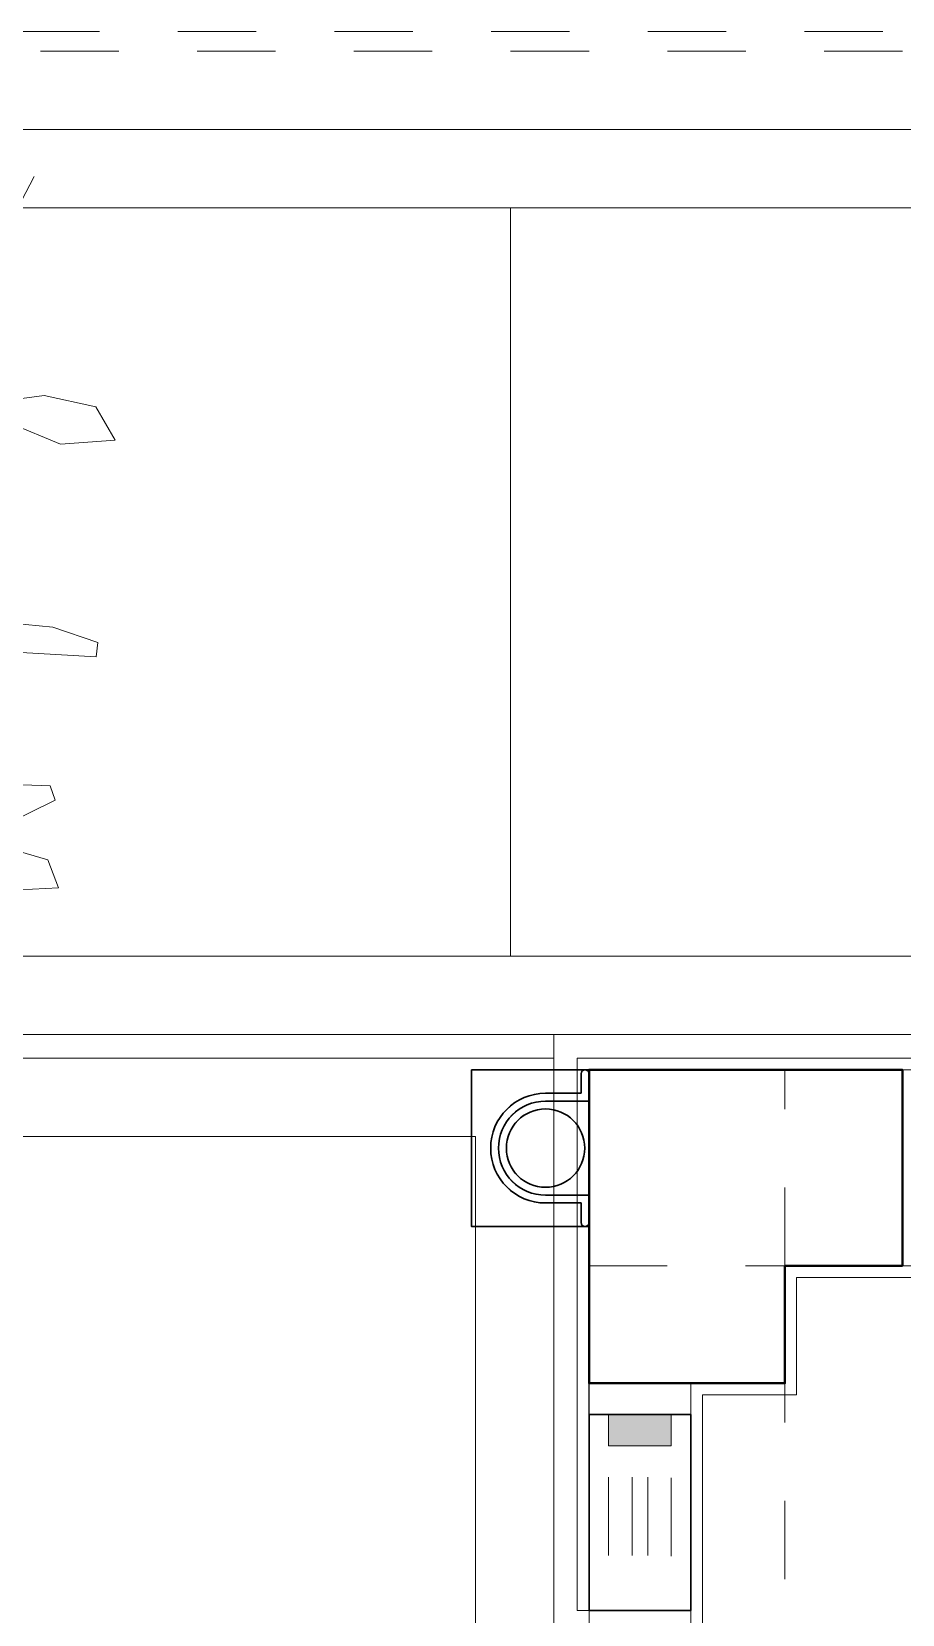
# Model space of a CAD drawing. Header units: metres. Extents: x 349703 to 349913, y 9282546 to 9282694.
# Drawn here: x 349718.419 to 349719.53, y 9282673.843 to 9282675.863 of the extents above; entities that cross this region are included whole.
import ezdxf

# ---------------------------------------------------------------- set-up
doc = ezdxf.new("R2010")
doc.units = ezdxf.units.M
doc.header["$LTSCALE"] = 0.25
doc.linetypes.add('01 nivel$0$HIDDEN2', pattern=[0.1875, 0.125, -0.0625])
doc.linetypes.add('B. SUM 2$0$HIDDEN', pattern=[0.375, 0.25, -0.125])
for name, color, linetype, lineweight in [('0_VANOS', 30, 'Continuous', 9), ('ARQ-FONDO', 253, 'CONTINUOUS', 9), ('CUNETAS-RED', 5, 'CONTINUOUS', 18)]:
    doc.layers.add(name, color=color, linetype=linetype, lineweight=lineweight)

# ---------------------------------------------------------------- blocks, each defined once
blk = doc.blocks.new('COLUMNAS CENTRALES')
at = {"layer": 'ARQ-FONDO', "lineweight": 40}
blk.add_lwpolyline([(-59553.3691, 35130.0825), (-59553.3691, 35129.9325), (-59553.6191, 35129.9325), (-59553.6191, 35130.3325), (-59553.2191, 35130.3325), (-59553.2191, 35130.0825)], close=True, dxfattribs=at)
blk = doc.blocks.new('*U916')
at = {"linetype": 'Continuous', "true_color": 0xbebebe}
blk.add_hatch(color=9, dxfattribs=at).paths.add_polyline_path([(3036.7114, 1351.1888), (3036.7114, 1351.2688), (3036.7514, 1351.2688), (3036.7514, 1351.1888)])
at = {"layer": '0_VANOS', "linetype": '01 nivel$0$HIDDEN2', "ltscale": 0.5}
for p, q in [((3032.1708, 1351.2688), (3036.7108, 1351.2688)), ((3032.1714, 1351.2388), (3036.7114, 1351.2388)), ((3032.1714, 1351.2188), (3036.7114, 1351.2188)), ((3032.1714, 1351.1888), (3036.7114, 1351.1888))]:
    blk.add_line(p, q, dxfattribs=at)
at = {"layer": '0_VANOS', "linetype": '01 nivel$0$HIDDEN2'}
blk.add_line((3036.7114, 1351.2688), (3036.7514, 1351.2688), dxfattribs=at)
at = {"layer": '0_VANOS', "linetype": 'Continuous'}
for p, q in [((3036.7114, 1351.1888), (3036.7114, 1351.2688)), ((3036.7114, 1351.2688), (3036.7514, 1351.2688)), ((3036.7514, 1351.2688), (3036.7514, 1351.1888)), ((3036.7514, 1351.1888), (3036.7114, 1351.1888))]:
    blk.add_line(p, q, dxfattribs=at)
blk = doc.blocks.new('MODULO 3 A 5 AÑOS NUEVO')
at = {"layer": 'ARQ-FONDO'}
blk.add_line((350744.8578, 9282651.6461), (350744.8428, 9282651.6461), dxfattribs=at)
for points in [[(350745.5478, 9282652.3361), (350745.5478, 9282652.3511), (350744.8428, 9282652.3511), (350744.8428, 9282651.9111)], [(350745.0028, 9282651.6461), (350745.0028, 9282651.9211), (350745.1228, 9282651.9211), (350745.1228, 9282652.0711), (350745.2728, 9282652.0711), (350745.2728, 9282652.1911), (350745.5478, 9282652.1911)], [(350744.8428, 9282651.9111), (350744.8428, 9282651.6461)], [(350744.8578, 9282651.6461), (350744.9878, 9282651.6461)], [(350745.0028, 9282651.6461), (350745.0028, 9282647.5261)]]:
    blk.add_lwpolyline(points, dxfattribs=at)
for points in [[(350744.9878, 9282651.8961), (350744.9878, 9282651.9361), (350744.8578, 9282651.9361), (350744.8578, 9282651.8961)], [(350744.8578, 9282651.6461), (350744.9878, 9282651.6461), (350744.9878, 9282647.5261), (350744.8578, 9282647.5261)]]:
    blk.add_lwpolyline(points, close=True, dxfattribs=at)
at = {"layer": 'ARQ-FONDO', "lineweight": 30, "flags": 128}
blk.add_lwpolyline([(350744.8578, 9282651.8961), (350744.9878, 9282651.8961), (350744.9878, 9282651.6461), (350744.8578, 9282651.6461), (350744.8578, 9282651.8961)], dxfattribs=at)
at = {"layer": 'ARQ-FONDO'}
blk.add_blockref('COLUMNAS CENTRALES', (410298.4769, 9247522.0036), dxfattribs=at)
at = {"layer": 'ARQ-FONDO', "xscale": -1, "rotation": 270}
blk.add_blockref('*U916', (349393.694, 9279615.1447), dxfattribs=at)
blk = doc.blocks.new('VERDAD88')
at = {"layer": 'ARQ-FONDO'}
blk.add_lwpolyline([(350743.9086, 9282653.5361), (350747.6578, 9282653.5361), (350747.6578, 9282652.3811), (350743.9086, 9282652.3811)], close=True, dxfattribs=at)
at = {"layer": 'ARQ-FONDO', "flags": 128}
for points in [[(350744.0086, 9282653.4361), (350747.5578, 9282653.4361), (350747.5578, 9282652.4811), (350744.0086, 9282652.4811)], [(350744.7128, 9282652.2511), (350744.0086, 9282652.2511), (350744.0086, 9282648.4511), (350744.7128, 9282648.4511)]]:
    blk.add_lwpolyline(points, close=True, dxfattribs=at)
blk.add_lwpolyline([(350744.7578, 9282652.4811), (350744.7578, 9282653.4361)], dxfattribs=at)
at = {"layer": 'ARQ-FONDO'}
blk.add_lwpolyline([(350744.8128, 9282652.3511), (350743.9086, 9282652.3511), (350743.9086, 9282648.3511), (350744.8128, 9282648.3511), (350744.8128, 9282652.3511)], dxfattribs=at)
blk = doc.blocks.new('VIGAS')
at = {"layer": 'ARQ-FONDO', "linetype": 'B. SUM 2$0$HIDDEN', "flags": 128}
for points in [[(350745.1945, 9282639.3646), (350745.1945, 9282650.6146)], [(350745.1945, 9282650.6146), (350769.7445, 9282650.6146)], [(350745.4445, 9282639.3646), (350745.4445, 9282650.6146)], [(350745.1945, 9282650.3646), (350769.7445, 9282650.3646)]]:
    blk.add_lwpolyline(points, dxfattribs=at)
blk = doc.blocks.new('hdgyt')
at = {"layer": 'ARQ-FONDO'}
for p, q in [((-37274.7231, -199270.5272), (-37274.7231, -199270.5726)), ((-37274.7131, -199270.5272), (-37274.7131, -199270.5826)), ((-37274.5931, -199270.5272), (-37274.5931, -199270.5826)), ((-37274.5831, -199270.5272), (-37274.5831, -199270.5726)), ((-37274.7231, -199270.5726), (-37274.7481, -199270.5726)), ((-37274.5831, -199270.5726), (-37274.5581, -199270.5726)), ((-37274.7131, -199270.5826), (-37274.7481, -199270.5826)), ((-37274.5931, -199270.5826), (-37274.5581, -199270.5826))]:
    blk.add_line(p, q, dxfattribs=at)
at = {"layer": 'ARQ-FONDO', "lineweight": 5}
blk.add_lwpolyline([(-37274.5531, -199270.4326), (-37274.7531, -199270.4326), (-37274.7531, -199270.5826), (-37274.5531, -199270.5826)], close=True, dxfattribs=at)
at = {"layer": 'ARQ-FONDO'}
blk.add_circle((-37274.6531, -199270.5272), 0.05, dxfattribs=at)
for centre, radius, start, end in [((-37274.6531, -199270.5272), 0.07, 0, 180), ((-37274.6531, -199270.5272), 0.06, 0, 180), ((-37274.7481, -199270.5776), 0.005, 90, 270), ((-37274.5581, -199270.5776), 0.005, 270, 90)]:
    blk.add_arc(centre, radius, start, end, dxfattribs=at)
blk = doc.blocks.new('ARR2')
at = {"layer": 'ARQ-FONDO', "lineweight": 5}
for p, q in [((2742.457, 1214.8885), (2742.4807, 1214.9334)), ((2742.4991, 1214.5291), (2742.4303, 1214.5202)), ((2742.5941, 1214.5084), (2742.4991, 1214.5291)), ((2742.6301, 1214.4471), (2742.5941, 1214.5084)), ((2742.4377, 1214.4774), (2742.529, 1214.4396)), ((2742.529, 1214.4396), (2742.6301, 1214.4471)), ((2742.5152, 1214.1017), (2742.3676, 1214.116)), ((2742.5982, 1214.0733), (2742.5152, 1214.1017)), ((2742.5948, 1214.0471), (2742.5982, 1214.0733)), ((2742.4025, 1214.0584), (2742.5948, 1214.0471)), ((2742.5104, 1213.8088), (2742.4594, 1213.8111)), ((2742.5194, 1213.7825), (2742.5104, 1213.8088)), ((2742.4231, 1213.7351), (2742.5194, 1213.7825)), ((2742.5059, 1213.6724), (2742.4407, 1213.6918)), ((2742.5257, 1213.6207), (2742.5059, 1213.6724)), ((2742.4536, 1213.6169), (2742.5257, 1213.6207))]:
    blk.add_line(p, q, dxfattribs=at)
blk = doc.blocks.new('montante')
at = {"layer": 'ARQ-FONDO', "lineweight": 30}
for p, q in [((0.0455, 0.07), (0.0455, 0.095)), ((0, 0.07), (0.0455, 0.07)), ((0, 0.06), (0.0555, 0.06)), ((0, -0.06), (0.0555, -0.06)), ((0, -0.07), (0.0455, -0.07)), ((0.0455, -0.07), (0.0455, -0.095))]:
    blk.add_line(p, q, dxfattribs=at)
blk.add_lwpolyline([(-0.0945, 0.1), (-0.0945, -0.1), (0.0555, -0.1), (0.0555, 0.1)], close=True, dxfattribs=at)
blk.add_circle((0, 0), 0.05, dxfattribs=at)
for centre, radius, start, end in [((0.0505, 0.095), 0.005, 0, 180), ((0, 0), 0.07, 90, 270), ((0, 0), 0.06, 90, 270), ((0.0505, -0.095), 0.005, 180, 0)]:
    blk.add_arc(centre, radius, start, end, dxfattribs=at)
blk = doc.blocks.new('drenaje')
at = {"layer": 'CUNETAS-RED', "lineweight": 30}
blk.add_blockref('montante', (0.9191, -1.0997), dxfattribs=at)

msp = doc.modelspace()

# ---------------------------------------------------------------- linework, layer by layer
at = {"layer": 'ARQ-FONDO', "linetype": 'B. SUM 2$0$HIDDEN'}
for points in [[(349717.8055, 9282675.8631), (349745.0055, 9282675.8631), (349745.0055, 9282661.9631), (349717.8055, 9282661.9631)], [(349717.8305, 9282675.8381), (349744.9805, 9282675.8381), (349744.9805, 9282661.9881), (349717.8305, 9282661.9881)]]:
    msp.add_lwpolyline(points, close=True, dxfattribs=at)
at = {"layer": 'ARQ-FONDO'}
msp.add_lwpolyline([(349719.0855, 9282674.5831), (349743.7255, 9282674.5831), (349743.7255, 9282663.2431), (349719.0855, 9282663.2431)], close=True, dxfattribs=at)

# ---------------------------------------------------------------- block references
at = {"layer": 'ARQ-FONDO', "xscale": 0.6917913537138002, "yscale": 0.6917913537138002, "zscale": 0.6917913537138002}
msp.add_blockref('ARR2', (347821.1979, 9281835.1979), dxfattribs=at)
msp.add_blockref('ARR2', (347821.1979, 9281835.1979), dxfattribs=at)
at = {"layer": 'ARQ-FONDO'}
for name, p in [('VERDAD88', (-1025.7273, 22.202)), ('MODULO 3 A 5 AÑOS NUEVO', (-1025.7273, 22.202)), ('VIGAS', (-1026.0641, 23.9234))]:
    msp.add_blockref(name, p, dxfattribs=at)
at = {"layer": 'ARQ-FONDO', "xscale": -1, "rotation": 89.99969846459416}
msp.add_blockref('hdgyt', (150448.3517, 9245400.8337), dxfattribs=at)
at = {"layer": 'CUNETAS-RED', "lineweight": 30}
msp.add_blockref('drenaje', (349718.1559, 9282675.5378), dxfattribs=at)

doc.saveas('drawing.dxf')
